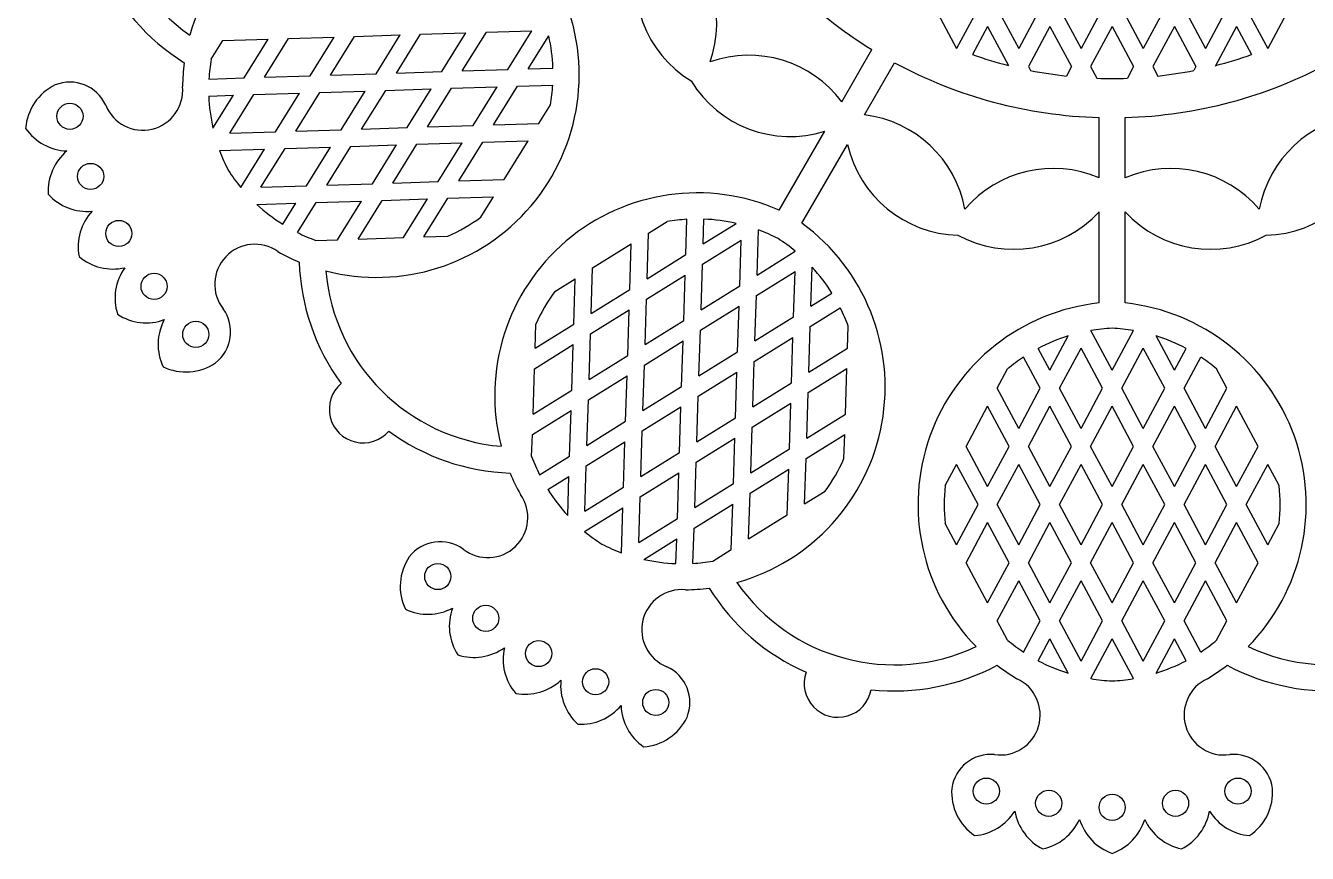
# Model space of a CAD drawing. Extents: x 153 to 783, y 35 to 230.
# Drawn here: x 160.8 to 258.9, y 41.3 to 104.6 of the extents above; entities that cross this region are included whole.
import ezdxf

# ---------------------------------------------------------------- set-up
doc = ezdxf.new("R2010")
doc.units = 0
doc.layers.get('0').update_dxf_attribs({"linetype": 'CONTINUOUS'})

msp = doc.modelspace()

# ---------------------------------------------------------------- linework, layer by layer
for p, q in [((230.42359, 105.958312), (232.068363, 102.886498)), ((233.713136, 105.958312), (232.068363, 102.886498)), ((235.187761, 105.958312), (236.832534, 102.886498)), ((238.477307, 105.958312), (236.832534, 102.886498)), ((239.951932, 105.958312), (241.596705, 102.886498)), ((243.241478, 105.958312), (241.596705, 102.886498)), ((244.716103, 105.958312), (246.360876, 102.886498)), ((248.005649, 105.958312), (246.360876, 102.886498)), ((249.480274, 105.958312), (251.125047, 102.886498)), ((252.76982, 105.958312), (251.125047, 102.886498)), ((254.244445, 105.958312), (255.889218, 102.886498)), ((257.533991, 105.958312), (255.889218, 102.886498)), ((191.031687, 103.981512), (194.514343, 104.093004)), ((192.67646, 101.132681), (194.514343, 104.093004)), ((194.237651, 101.18266), (196.075533, 104.142983)), ((196.075533, 104.142983), (199.558189, 104.254474)), ((197.720306, 101.294152), (199.558189, 104.254474)), ((234.450448, 104.581292), (233.30002, 102.432728)), ((234.450448, 104.581292), (236.047729, 101.598176)), ((239.214619, 104.581292), (237.569846, 101.509478)), ((239.214619, 104.581292), (240.859393, 101.509478)), ((243.97879, 104.581292), (242.334017, 101.509478)), ((243.97879, 104.581292), (245.623564, 101.509478)), ((248.742961, 104.581292), (247.098188, 101.509478)), ((248.742961, 104.581292), (250.387735, 101.509478)), ((253.507132, 104.581292), (251.862359, 101.509478)), ((253.507132, 104.581292), (254.657561, 102.432728)), ((175.017328, 102.075118), (175.900149, 103.497101)), ((175.900149, 103.497101), (179.382805, 103.608592)), ((177.544923, 100.64827), (179.382805, 103.608592)), ((179.106113, 100.698249), (180.943995, 103.658571)), ((180.943995, 103.658571), (184.426651, 103.770063)), ((182.588769, 100.80974), (184.426651, 103.770063)), ((184.149959, 100.859719), (185.987841, 103.820042)), ((185.987841, 103.820042), (189.470497, 103.931533)), ((187.632615, 100.971211), (189.470497, 103.931533)), ((189.193805, 101.02119), (191.031687, 103.981512)), ((199.281497, 101.344131), (200.850826, 103.871888)), ((223.29215, 98.821004), (225.594925, 102.809527)), ((189.193805, 101.02119), (192.67646, 101.132681)), ((194.237651, 101.18266), (197.720306, 101.294152)), ((199.281497, 101.344131), (201.173517, 101.404701)), ((225.024201, 97.821004), (227.326976, 101.809527)), ((237.569846, 101.509478), (237.726367, 101.217156)), ((240.859393, 101.509478), (240.475954, 100.79336)), ((242.334017, 101.509478), (242.808818, 100.622729)), ((245.623564, 101.509478), (245.148762, 100.622729)), ((247.098188, 101.509478), (247.481627, 100.79336)), ((250.387735, 101.509478), (250.231214, 101.217156)), ((174.842528, 100.561757), (177.544923, 100.64827)), ((179.106113, 100.698249), (182.588769, 100.80974)), ((184.149959, 100.859719), (187.632615, 100.971211)), ((198.457619, 100.01709), (201.160013, 100.103602)), ((174.829024, 99.260659), (176.721044, 99.321229)), ((175.151715, 96.793472), (176.721044, 99.321229)), ((176.444353, 96.410885), (178.282235, 99.371208)), ((178.282235, 99.371208), (181.76489, 99.482699)), ((179.927008, 96.522377), (181.76489, 99.482699)), ((181.488199, 96.572356), (183.326081, 99.532678)), ((183.326081, 99.532678), (186.808736, 99.64417)), ((184.970854, 96.683847), (186.808736, 99.64417)), ((186.532044, 96.733826), (188.369927, 99.694149)), ((188.369927, 99.694149), (191.852582, 99.80564)), ((190.0147, 96.845318), (191.852582, 99.80564)), ((191.57589, 96.895297), (193.413773, 99.855619)), ((193.413773, 99.855619), (196.896428, 99.967111)), ((195.058546, 97.006788), (196.896428, 99.967111)), ((196.619736, 97.056767), (198.457619, 100.01709)), ((200.102392, 97.168259), (200.985213, 98.590241)), ((196.619736, 97.056767), (200.102392, 97.168259)), ((242.97879, 93.010086), (242.97879, 97.615636)), ((244.97879, 93.010086), (244.97879, 97.615636)), ((176.444353, 96.410885), (179.927008, 96.522377)), ((181.488199, 96.572356), (184.970854, 96.683847)), ((186.532044, 96.733826), (190.0147, 96.845318)), ((191.57589, 96.895297), (195.058546, 97.006788)), ((218.503233, 90.526357), (221.990047, 96.565696)), ((175.658398, 95.085058), (179.10313, 95.195336)), ((177.285261, 92.267249), (179.10313, 95.195336)), ((178.826438, 92.284992), (180.66432, 95.245315)), ((180.66432, 95.245315), (184.146976, 95.356806)), ((182.309094, 92.396484), (184.146976, 95.356806)), ((183.870284, 92.446463), (185.708166, 95.406785)), ((185.708166, 95.406785), (189.190822, 95.518277)), ((187.35294, 92.557954), (189.190822, 95.518277)), ((188.91413, 92.607933), (190.752012, 95.568256)), ((190.752012, 95.568256), (194.234668, 95.679747)), ((192.396786, 92.719425), (194.234668, 95.679747)), ((193.957976, 92.769404), (195.795858, 95.729726)), ((195.795858, 95.729726), (199.278514, 95.841217)), ((197.440631, 92.880895), (199.278514, 95.841217)), ((220.235284, 89.526357), (223.722098, 95.565696)), ((178.826438, 92.284992), (182.309094, 92.396484)), ((183.870284, 92.446463), (187.35294, 92.557954)), ((188.91413, 92.607933), (192.396786, 92.719425)), ((193.957976, 92.769404), (197.440631, 92.880895)), ((186.252369, 88.32057), (188.090252, 91.280892)), ((188.090252, 91.280892), (191.572907, 91.392384)), ((189.735025, 88.432061), (191.572907, 91.392384)), ((191.296215, 88.48204), (193.134098, 91.442362)), ((193.134098, 91.442362), (196.616753, 91.553854)), ((195.645216, 89.988975), (196.616753, 91.553854)), ((178.511449, 90.974242), (181.485215, 91.069443)), ((180.48675, 89.46119), (181.485215, 91.069443)), ((181.620286, 88.822336), (183.046406, 91.119422)), ((183.046406, 91.119422), (186.529061, 91.230913)), ((184.691179, 88.270591), (186.529061, 91.230913)), ((242.97879, 83.432252), (242.97879, 90.405881)), ((244.97879, 83.432252), (244.97879, 90.405881)), ((208.495733, 88.774917), (209.917716, 89.657739)), ((211.344564, 87.130144), (211.431077, 89.832538)), ((212.671605, 87.954022), (212.732175, 89.846042)), ((212.671605, 87.954022), (215.199362, 89.523351)), ((186.252369, 88.32057), (189.735025, 88.432061)), ((191.296215, 88.48204), (193.137209, 88.540976)), ((208.384242, 85.292262), (208.495733, 88.774917)), ((216.797498, 85.571937), (216.907776, 89.016669)), ((183.018295, 88.217036), (184.691179, 88.270591)), ((204.20837, 86.113157), (207.168692, 87.951039)), ((207.057201, 84.468384), (207.168692, 87.951039)), ((212.621626, 86.392832), (215.581949, 88.230714)), ((215.470457, 84.748059), (215.581949, 88.230714)), ((216.797498, 85.571937), (219.725585, 87.389806)), ((208.384242, 85.292262), (211.344564, 87.130144)), ((212.510135, 82.910176), (212.621626, 86.392832)), ((204.096878, 82.630501), (204.20837, 86.113157)), ((208.334263, 83.731071), (211.294585, 85.568954)), ((211.183094, 82.086298), (211.294585, 85.568954)), ((216.747519, 84.010746), (219.707842, 85.848629)), ((219.59635, 82.365973), (219.707842, 85.848629)), ((220.923391, 83.189851), (221.018592, 86.163618)), ((201.316449, 84.317741), (202.881328, 85.289279)), ((202.769837, 81.806623), (202.881328, 85.289279)), ((204.096878, 82.630501), (207.057201, 84.468384)), ((212.510135, 82.910176), (215.470457, 84.748059)), ((208.222771, 80.248416), (208.334263, 83.731071)), ((216.636028, 80.528091), (216.747519, 84.010746)), ((220.923391, 83.189851), (222.531644, 84.188316)), ((204.046899, 81.069311), (207.007222, 82.907193)), ((206.89573, 79.424538), (207.007222, 82.907193)), ((212.460156, 81.348986), (215.420478, 83.186868)), ((215.308987, 79.704213), (215.420478, 83.186868)), ((220.873412, 81.628661), (223.170498, 83.05478)), ((199.809515, 79.968741), (199.868451, 81.809735)), ((199.809515, 79.968741), (202.769837, 81.806623)), ((208.222771, 80.248416), (211.183094, 82.086298)), ((216.636028, 80.528091), (219.59635, 82.365973)), ((220.761921, 78.146005), (220.873412, 81.628661)), ((223.722243, 79.983888), (223.775798, 81.656771)), ((203.935408, 77.586655), (204.046899, 81.069311)), ((208.172792, 78.687225), (211.133115, 80.525108)), ((211.021623, 77.042452), (211.133115, 80.525108)), ((212.348664, 77.86633), (212.460156, 81.348986)), ((216.586049, 78.9669), (219.546371, 80.804783)), ((219.43488, 77.322127), (219.546371, 80.804783)), ((239.214619, 78.288732), (240.619057, 80.911689)), ((243.97879, 78.288732), (242.351927, 81.327096)), ((243.97879, 78.288732), (245.605653, 81.327096)), ((248.742961, 78.288732), (247.338524, 80.911689)), ((199.759536, 78.40755), (202.719858, 80.245433)), ((202.608367, 76.762777), (202.719858, 80.245433)), ((212.348664, 77.86633), (215.308987, 79.704213)), ((220.761921, 78.146005), (223.722243, 79.983888)), ((239.214619, 78.288732), (238.321064, 79.957554)), ((239.951932, 76.911712), (241.596705, 79.983525)), ((243.241478, 76.911712), (241.596705, 79.983525)), ((244.716103, 76.911712), (246.360876, 79.983525)), ((248.005649, 76.911712), (246.360876, 79.983525)), ((248.742961, 78.288732), (249.636516, 79.957554)), ((203.935408, 77.586655), (206.89573, 79.424538)), ((208.061301, 75.20457), (208.172792, 78.687225)), ((216.474557, 75.484245), (216.586049, 78.9669)), ((238.477307, 76.911712), (237.201032, 79.29531)), ((249.480274, 76.911712), (250.756549, 79.29531)), ((199.648044, 74.924895), (199.759536, 78.40755)), ((203.885429, 76.025465), (206.845751, 77.863347)), ((206.73426, 74.380692), (206.845751, 77.863347)), ((212.298685, 76.30514), (215.259008, 78.143022)), ((215.147516, 74.660367), (215.259008, 78.143022)), ((220.711942, 76.584815), (223.672264, 78.422697)), ((223.560773, 74.940042), (223.672264, 78.422697)), ((235.187761, 76.911712), (235.977823, 78.387249)), ((252.76982, 76.911712), (251.979758, 78.387249)), ((199.648044, 74.924895), (202.608367, 76.762777)), ((208.061301, 75.20457), (211.021623, 77.042452)), ((216.474557, 75.484245), (219.43488, 77.322127)), ((220.60045, 73.102159), (220.711942, 76.584815)), ((236.832534, 73.839898), (235.187761, 76.911712)), ((236.832534, 73.839898), (238.477307, 76.911712)), ((241.596705, 73.839898), (239.951932, 76.911712)), ((241.596705, 73.839898), (243.241478, 76.911712)), ((246.360876, 73.839898), (244.716103, 76.911712)), ((246.360876, 73.839898), (248.005649, 76.911712)), ((251.125047, 73.839898), (249.480274, 76.911712)), ((251.125047, 73.839898), (252.76982, 76.911712)), ((203.773937, 72.542809), (203.885429, 76.025465)), ((212.187194, 72.822484), (212.298685, 76.30514)), ((216.424578, 73.923054), (219.384901, 75.760937)), ((219.273409, 72.278281), (219.384901, 75.760937)), ((199.598065, 73.363705), (202.558388, 75.201587)), ((202.446896, 71.718931), (202.558388, 75.201587)), ((208.011322, 73.64338), (210.971644, 75.481262)), ((210.860153, 71.998606), (210.971644, 75.481262)), ((212.187194, 72.822484), (215.147516, 74.660367)), ((220.60045, 73.102159), (223.560773, 74.940042)), ((232.805675, 72.462878), (234.450448, 75.534691)), ((236.095222, 72.462878), (234.450448, 75.534691)), ((237.569846, 72.462878), (239.214619, 75.534691)), ((240.859393, 72.462878), (239.214619, 75.534691)), ((242.334017, 72.462878), (243.97879, 75.534691)), ((245.623564, 72.462878), (243.97879, 75.534691)), ((247.098188, 72.462878), (248.742961, 75.534691)), ((250.387735, 72.462878), (248.742961, 75.534691)), ((251.862359, 72.462878), (253.507132, 75.534691)), ((255.151906, 72.462878), (253.507132, 75.534691)), ((203.773937, 72.542809), (206.73426, 74.380692)), ((207.89983, 70.160724), (208.011322, 73.64338)), ((216.313087, 70.440399), (216.424578, 73.923054)), ((199.544511, 71.690821), (199.598065, 73.363705)), ((203.723958, 70.981619), (206.684281, 72.819501)), ((206.572789, 69.336846), (206.684281, 72.819501)), ((212.137215, 71.261294), (215.097537, 73.099176)), ((214.986046, 69.616521), (215.097537, 73.099176)), ((220.550472, 71.540969), (223.510794, 73.378851)), ((223.451858, 71.537857), (223.510794, 73.378851)), ((200.14981, 70.292812), (202.446896, 71.718931)), ((207.89983, 70.160724), (210.860153, 71.998606)), ((216.313087, 70.440399), (219.273409, 72.278281)), ((234.450448, 69.391064), (232.805675, 72.462878)), ((234.450448, 69.391064), (236.095222, 72.462878)), ((239.214619, 69.391064), (237.569846, 72.462878)), ((239.214619, 69.391064), (240.859393, 72.462878)), ((243.97879, 69.391064), (242.334017, 72.462878)), ((243.97879, 69.391064), (245.623564, 72.462878)), ((248.742961, 69.391064), (247.098188, 72.462878)), ((248.742961, 69.391064), (250.387735, 72.462878)), ((253.507132, 69.391064), (251.862359, 72.462878)), ((253.507132, 69.391064), (255.151906, 72.462878)), ((203.612467, 67.498964), (203.723958, 70.981619)), ((212.025723, 67.778638), (212.137215, 71.261294)), ((216.263108, 68.879209), (219.22343, 70.717091)), ((219.111939, 67.234435), (219.22343, 70.717091)), ((220.43898, 68.058313), (220.550472, 71.540969)), ((231.198906, 69.462042), (232.068363, 71.085858)), ((233.713136, 68.014044), (232.068363, 71.085858)), ((235.187761, 68.014044), (236.832534, 71.085858)), ((238.477307, 68.014044), (236.832534, 71.085858)), ((239.951932, 68.014044), (241.596705, 71.085858)), ((243.241478, 68.014044), (241.596705, 71.085858)), ((244.716103, 68.014044), (246.360876, 71.085858)), ((248.005649, 68.014044), (246.360876, 71.085858)), ((249.480274, 68.014044), (251.125047, 71.085858)), ((252.76982, 68.014044), (251.125047, 71.085858)), ((254.244445, 68.014044), (255.889218, 71.085858)), ((256.758674, 69.462042), (255.889218, 71.085858)), ((200.788665, 69.159276), (202.396917, 70.157741)), ((202.301717, 67.183974), (202.396917, 70.157741)), ((207.849851, 68.599534), (210.810174, 70.437416)), ((210.698682, 66.95476), (210.810174, 70.437416)), ((203.612467, 67.498964), (206.572789, 69.336846)), ((212.025723, 67.778638), (214.986046, 69.616521)), ((216.151617, 65.396553), (216.263108, 68.879209)), ((220.43898, 68.058313), (222.003859, 69.029851)), ((203.594723, 65.957786), (206.52281, 67.775655)), ((206.412533, 64.330923), (206.52281, 67.775655)), ((207.73836, 65.116878), (207.849851, 68.599534)), ((211.975745, 66.217448), (214.936067, 68.05533)), ((214.824575, 64.572675), (214.936067, 68.05533)), ((232.068363, 64.94223), (233.713136, 68.014044)), ((236.832534, 64.94223), (235.187761, 68.014044)), ((236.832534, 64.94223), (238.477307, 68.014044)), ((241.596705, 64.94223), (239.951932, 68.014044)), ((241.596705, 64.94223), (243.241478, 68.014044)), ((246.360876, 64.94223), (244.716103, 68.014044)), ((246.360876, 64.94223), (248.005649, 68.014044)), ((251.125047, 64.94223), (249.480274, 68.014044)), ((251.125047, 64.94223), (252.76982, 68.014044)), ((255.889218, 64.94223), (254.244445, 68.014044)), ((207.73836, 65.116878), (210.698682, 66.95476)), ((216.151617, 65.396553), (219.111939, 67.234435)), ((211.889232, 63.515054), (211.975745, 66.217448)), ((232.068363, 64.94223), (231.198906, 66.566045)), ((232.805675, 63.56521), (234.450448, 66.637024)), ((236.095222, 63.56521), (234.450448, 66.637024)), ((237.569846, 63.56521), (239.214619, 66.637024)), ((240.859393, 63.56521), (239.214619, 66.637024)), ((242.334017, 63.56521), (243.97879, 66.637024)), ((245.623564, 63.56521), (243.97879, 66.637024)), ((247.098188, 63.56521), (248.742961, 66.637024)), ((250.387735, 63.56521), (248.742961, 66.637024)), ((251.862359, 63.56521), (253.507132, 66.637024)), ((255.151906, 63.56521), (253.507132, 66.637024)), ((255.889218, 64.94223), (256.758674, 66.566045)), ((208.120946, 63.824241), (210.648703, 65.39357)), ((210.588134, 63.50155), (210.648703, 65.39357)), ((213.402593, 63.689853), (214.824575, 64.572675)), ((234.450448, 60.493396), (232.805675, 63.56521)), ((234.450448, 60.493396), (236.095222, 63.56521)), ((239.214619, 60.493396), (237.569846, 63.56521)), ((239.214619, 60.493396), (240.859393, 63.56521)), ((243.97879, 60.493396), (242.334017, 63.56521)), ((243.97879, 60.493396), (245.623564, 63.56521)), ((248.742961, 60.493396), (247.098188, 63.56521)), ((248.742961, 60.493396), (250.387735, 63.56521)), ((253.507132, 60.493396), (251.862359, 63.56521)), ((253.507132, 60.493396), (255.151906, 63.56521)), ((235.187761, 59.116376), (236.832534, 62.18819)), ((238.477307, 59.116376), (236.832534, 62.18819)), ((239.951932, 59.116376), (241.596705, 62.18819)), ((243.241478, 59.116376), (241.596705, 62.18819)), ((244.716103, 59.116376), (246.360876, 62.18819)), ((248.005649, 59.116376), (246.360876, 62.18819)), ((249.480274, 59.116376), (251.125047, 62.18819)), ((252.76982, 59.116376), (251.125047, 62.18819)), ((235.977823, 57.640839), (235.187761, 59.116376)), ((237.201032, 56.732777), (238.477307, 59.116376)), ((241.596705, 56.044562), (239.951932, 59.116376)), ((241.596705, 56.044562), (243.241478, 59.116376)), ((246.360876, 56.044562), (244.716103, 59.116376)), ((246.360876, 56.044562), (248.005649, 59.116376)), ((250.756549, 56.732777), (249.480274, 59.116376)), ((251.979758, 57.640839), (252.76982, 59.116376)), ((238.321064, 56.070533), (239.214619, 57.739356)), ((240.619057, 55.116398), (239.214619, 57.739356)), ((242.351927, 54.700991), (243.97879, 57.739356)), ((245.605653, 54.700991), (243.97879, 57.739356)), ((247.338524, 55.116398), (248.742961, 57.739356)), ((249.636516, 56.070533), (248.742961, 57.739356))]:
    msp.add_line(p, q)
for centre in [(164.202773, 97.7145), (165.785278, 93.113248), (167.943186, 88.752139), (170.641063, 84.702782), (173.834611, 81.031666), (192.359141, 62.507137), (196.030256, 59.313589), (200.079614, 56.615711), (204.440723, 54.457803), (209.041974, 52.875299), (234.346952, 46.09485), (253.610629, 46.09485), (239.123005, 45.164714), (248.834575, 45.164714), (243.97879, 44.852962)]:
    msp.add_circle(centre, 1)
for centre, radius, start, end in [((181.795773, 115.989426), 14.71411, 154.868192, 235.131808), ((188.325441, 99.7712), 15.506069, 36.102238, 164.49259), ((243.97879, 132.651316), 35.049948, 211.634911, 238.365089), ((204.791315, 104.836316), 8.91699, 340.601153, 53.074107), ((216.40761, 108.013606), 8.91699, 162.718318, 238.451414), ((181.795773, 115.989426), 16.71411, 203.864208, 238.059778), ((187.6771, 100.894159), 15.506069, 255.50741, 23.897762), ((187.6771, 100.894159), 13.506069, 2.166348, 12.736838), ((188.325441, 99.7712), 13.506069, 170.17823, 176.644362), ((216.16379, 93.463841), 8.91699, 36.925893, 109.398847), ((243.97879, 132.651316), 32.049948, 250.537399, 255.672776), ((243.97879, 132.651316), 32.049948, 284.327224, 289.462601), ((188.325441, 99.7712), 15.506069, 172.460212, 179.202244), ((243.97879, 132.651316), 35.049948, 241.634911, 268.365089), ((243.97879, 132.651316), 32.049948, 258.750386, 263.725436), ((243.97879, 132.651316), 35.049948, 271.634911, 298.365089), ((243.97879, 132.651316), 32.049948, 276.274564, 281.249614), ((164.810892, 96.496385), 4.011398, 115.728533, 175.860601), ((164.197584, 97.322375), 3.007082, 24.330156, 112.099497), ((187.6771, 100.894159), 13.506069, 350.17823, 356.644362), ((219.341081, 105.080136), 8.91699, 211.548586, 287.281682), ((243.97879, 132.651316), 32.049948, 267.907973, 272.092027), ((169.775101, 99.70387), 3.058914, 201.933459, 5.312575), ((188.325441, 99.7712), 13.506069, 182.166348, 192.736838), ((223.948941, 88.969081), 8.91699, 10.601153, 83.074107), ((264.008639, 88.969081), 8.91699, 96.925893, 169.398847), ((164.105846, 99.072519), 4.011398, 214.751644, 268.125259), ((232.420303, 97.528843), 8.91699, 192.718318, 268.451414), ((255.537278, 97.528843), 8.91699, 271.548586, 347.281682), ((166.544173, 91.982899), 4.011398, 129.833924, 183.207539), ((188.325441, 99.7712), 13.506069, 200.301832, 207.248537), ((187.6771, 100.894159), 13.506069, 212.751463, 219.698168), ((239.484031, 84.806467), 8.91699, 66.925893, 139.398847), ((248.47355, 84.806467), 8.91699, 40.601153, 113.074107), ((165.515487, 94.447724), 4.011398, 222.098583, 275.472198), ((212.221634, 76.349626), 15.506069, 66.102238, 194.49259), ((168.840396, 87.728115), 4.011398, 137.180863, 190.554478), ((187.6771, 100.894159), 13.506069, 227.263162, 237.833652), ((236.427498, 96.455119), 8.91699, 241.548586, 317.281682), ((251.530083, 96.455119), 8.91699, 222.718318, 298.451414), ((187.6771, 100.894159), 13.506069, 293.845438, 306.154562), ((212.221634, 76.349626), 13.506069, 93.355638, 99.82177), ((212.221634, 76.349626), 13.506069, 77.263162, 87.833652), ((211.098675, 76.997966), 15.506069, 285.50741, 53.897762), ((187.6771, 100.894159), 13.506069, 243.355638, 249.82177), ((212.221634, 76.349626), 13.506069, 62.751463, 69.698168), ((211.098675, 76.997966), 13.506069, 50.301832, 57.248537), ((178.34362, 84.862759), 3.058914, 54.687425, 218.066541), ((187.6771, 100.894159), 15.506069, 240.797756, 247.539788), ((167.50496, 90.041158), 4.011398, 229.445522, 282.819137), ((198.457662, 87.130188), 16.71411, 181.940222, 216.135792), ((171.661857, 83.801898), 4.011398, 144.527802, 197.901417), ((198.457662, 87.130188), 14.71411, 184.868192, 265.131808), ((211.098675, 76.997966), 13.506069, 32.166348, 42.736838), ((212.221634, 76.349626), 13.506069, 143.845438, 156.154562), ((244.627131, 68.014044), 15.506069, 96.102238, 224.49259), ((243.33045, 68.014044), 15.506069, 315.50741, 83.897762), ((170.041599, 85.925179), 4.011398, 236.792461, 290.166076), ((173.492427, 81.223235), 3.007082, 307.900503, 35.669844), ((211.098675, 76.997966), 13.506069, 20.17823, 26.644362), ((174.962227, 80.268715), 4.011398, 151.874741, 205.248356), ((244.627131, 68.014044), 13.506069, 92.751463, 99.698168), ((243.33045, 68.014044), 13.506069, 80.301832, 87.248537), ((244.627131, 68.014044), 13.506069, 107.263162, 117.833652), ((243.33045, 68.014044), 13.506069, 62.166348, 72.736838), ((173.083753, 82.16737), 4.011398, 244.139399, 304.271467), ((244.627131, 68.014044), 13.506069, 123.355638, 129.82177), ((243.33045, 68.014044), 13.506069, 50.17823, 56.644362), ((186.639002, 75.311527), 2.583255, 130.567896, 319.432104), ((198.457662, 87.130188), 16.71411, 233.864208, 268.059778), ((212.221634, 76.349626), 13.506069, 200.17823, 206.644362), ((211.098675, 76.997966), 13.506069, 323.845438, 336.154562), ((212.221634, 76.349626), 15.506069, 202.460212, 209.202244), ((196.190233, 67.016146), 3.058914, 231.933459, 35.312575), ((212.221634, 76.349626), 13.506069, 212.166348, 222.736838), ((244.627131, 68.014044), 13.506069, 173.845438, 186.154562), ((243.33045, 68.014044), 13.506069, 353.845438, 6.154562), ((212.221634, 76.349626), 13.506069, 230.301832, 237.248537), ((192.550709, 62.164953), 3.007082, 54.330156, 142.099497), ((211.098675, 76.997966), 13.506069, 242.751463, 249.698168), ((193.494845, 61.756278), 4.011398, 145.728533, 205.860601), ((211.098675, 76.997966), 13.506069, 257.263162, 267.833652), ((211.098675, 76.997966), 13.506069, 273.355638, 279.82177), ((227.316901, 70.468298), 14.71411, 214.868192, 295.131808), ((260.64068, 70.468298), 14.71411, 244.868192, 325.131808), ((211.031344, 58.447626), 3.058914, 84.687425, 248.066541), ((211.098675, 76.997966), 15.506069, 270.797756, 277.539788), ((227.316901, 70.468298), 16.71411, 211.940222, 246.135792), ((191.596189, 63.634753), 4.011398, 244.751644, 298.125259), ((197.252654, 58.714125), 4.011398, 159.833924, 213.207539), ((195.129372, 60.334383), 4.011398, 252.098583, 305.472198), ((201.368633, 56.177486), 4.011398, 167.180863, 220.554478), ((244.627131, 68.014044), 13.506069, 230.17823, 236.644362), ((243.33045, 68.014044), 13.506069, 303.355638, 309.82177), ((244.627131, 68.014044), 13.506069, 242.166348, 252.736838), ((243.33045, 68.014044), 13.506069, 287.263162, 297.833652), ((208.64985, 52.87011), 3.007082, 337.900503, 65.669844), ((222.990971, 54.323708), 2.583255, 160.567896, 349.432104), ((227.316901, 70.468298), 16.71411, 263.864208, 298.059778), ((244.627131, 68.014044), 15.506069, 232.460212, 239.202244), ((243.33045, 68.014044), 15.506069, 300.797756, 307.539788), ((260.64068, 70.468298), 16.71411, 241.940222, 276.135792), ((199.05559, 57.512922), 4.011398, 259.445522, 312.819137), ((205.775198, 54.188012), 4.011398, 174.527802, 227.901417), ((235.410271, 51.915312), 3.058914, 261.933459, 65.312575), ((244.627131, 68.014044), 13.506069, 260.301832, 267.248537), ((243.33045, 68.014044), 13.506069, 272.751463, 279.698168), ((252.54731, 51.915312), 3.058914, 114.687425, 278.066541), ((203.310373, 55.216699), 4.011398, 266.792461, 320.166076), ((210.399994, 52.778371), 4.011398, 181.874741, 235.248356), ((207.823859, 53.483418), 4.011398, 274.139399, 334.271467), ((234.683947, 45.894294), 3.007082, 84.330156, 172.099497), ((253.273634, 45.894294), 3.007082, 7.900503, 95.669844), ((235.70593, 46.012439), 4.011398, 175.728533, 235.860601), ((252.251651, 46.012439), 4.011398, 304.139399, 4.271467), ((233.122409, 46.689918), 4.011398, 274.751644, 328.125259), ((240.481364, 45.256762), 4.011398, 189.833924, 243.207539), ((247.476216, 45.256762), 4.011398, 296.792461, 350.166076), ((254.835172, 46.689918), 4.011398, 211.874741, 265.248356), ((237.83242, 45.598305), 4.011398, 282.098583, 335.472198), ((245.314227, 45.117957), 4.011398, 197.180863, 250.554478), ((242.643354, 45.117957), 4.011398, 289.445522, 342.819137), ((250.125161, 45.598305), 4.011398, 204.527802, 257.901417)]:
    msp.add_arc(centre, radius, start, end)

doc.saveas('drawing.dxf')
